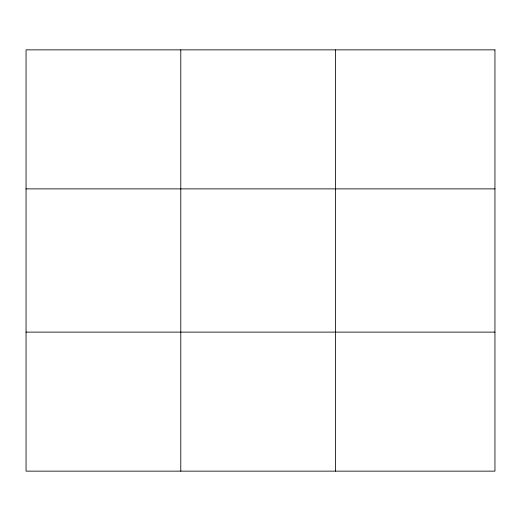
<?xml version="1.0" encoding="UTF-8"?>
<svg xmlns="http://www.w3.org/2000/svg" width="521" height="521" viewBox="0 0 521 521"><rect width="100%" height="100%" fill="white"/><g stroke="black" fill="none" stroke-linecap="round" stroke-linejoin="round"><path stroke-width="0.78" d="M180.787 49.86L180.787 471.14M335.524 49.86L335.524 471.14M26.05 188.882L494.95 188.882M26.05 332.118L494.95 332.118M494.95 49.86L494.95 471.14L26.05 471.14L26.05 49.86L494.95 49.86"/></g></svg>
